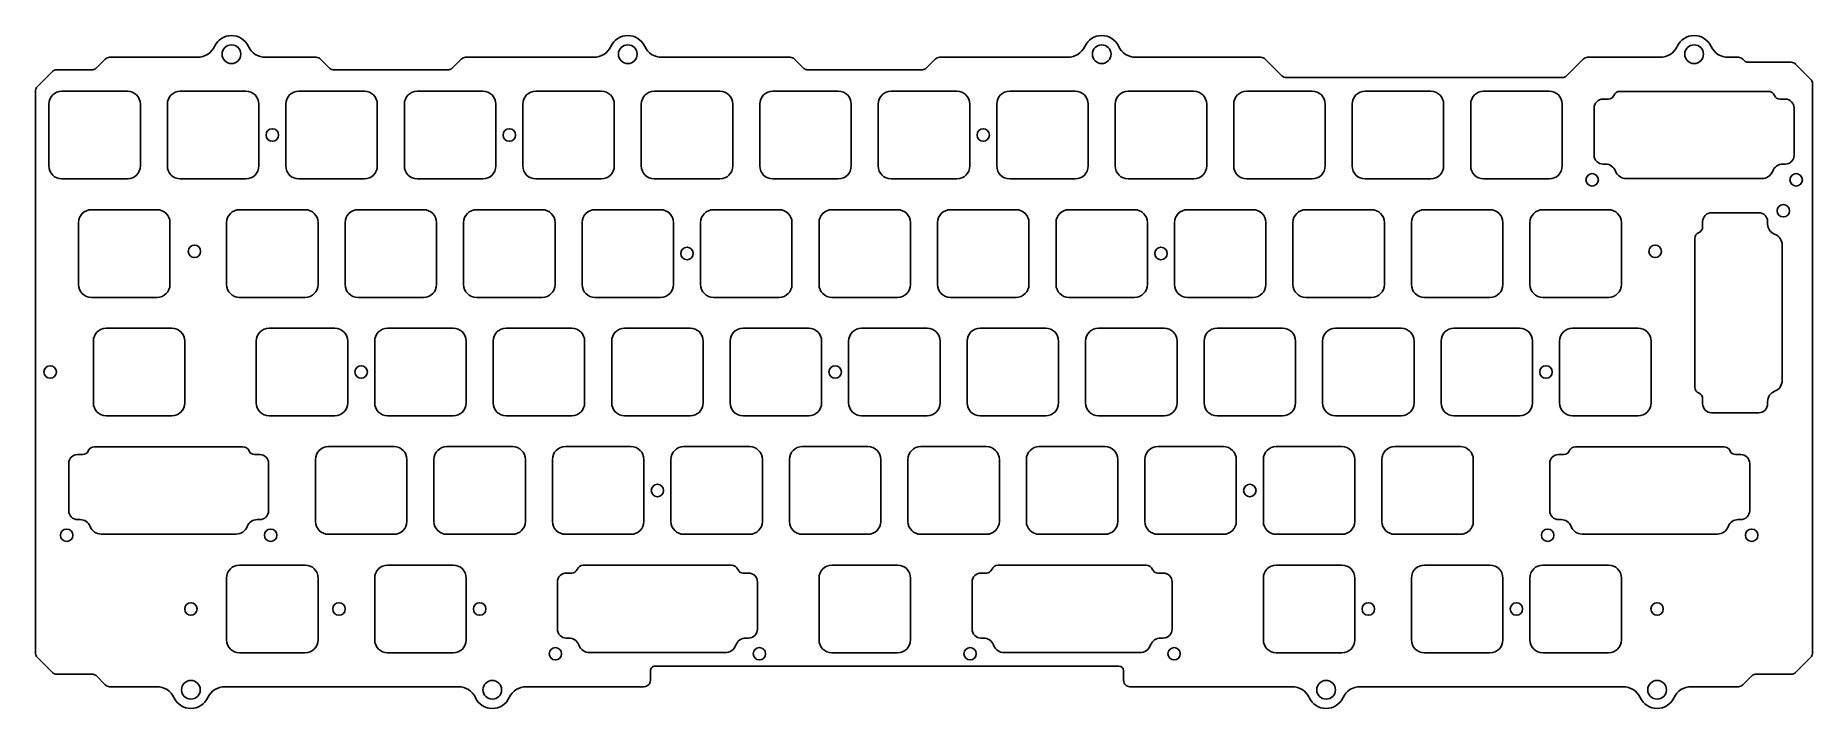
# Model space of a CAD drawing. Header units: millimetres. Extents: x -10 to 276, y -92 to 16.
import ezdxf

# ---------------------------------------------------------------- set-up
doc = ezdxf.new("R2010")
doc.units = ezdxf.units.MM
doc.layers.add('BLACK', color=7, linetype='CONTINUOUS')
doc.layers.add('Edge.Cuts', color=53, linetype='CONTINUOUS')

msp = doc.modelspace()

# ---------------------------------------------------------------- linework, layer by layer
at = {"layer": 'BLACK', "linetype": 'Continuous'}
for p, q in [((1.70707, 12.20707), (0.219675, 10.719675)), ((16.54565, 12.5), (2.41425, 12.5)), ((16.54565, 12.500006), (16.54565, 12.5)), ((24.727173, 14.249998), (24.727178, 14.25)), ((35.6127, 12.5), (27.45435, 12.5)), ((37.807313, 10.71967), (36.31287, 12.214113)), ((58.932169, 12.20713), (57.44467, 10.71963)), ((80.255303, 12.5), (59.6393, 12.5)), ((88.452203, 14.250011), (88.452178, 14.25)), ((111.8105, 12.5), (91.1795, 12.5)), ((114.005381, 10.71958), (112.509711, 12.21525)), ((135.132, 12.207), (133.6447, 10.7197)), ((135.8393, 12.499973), (135.8393, 12.5)), ((156.455303, 12.5), (135.8393, 12.5)), ((164.652203, 14.250011), (164.652178, 14.25)), ((187.5192, 12.5), (167.3795, 12.5)), ((188.226207, 12.207107), (188.22622, 12.20712)), ((190.887675, 9.545666), (188.22622, 12.20712)), ((239.34888, 12.20722), (236.67843, 9.53677)), ((251.705303, 12.5), (240.047316, 12.5)), ((259.902203, 14.250011), (259.902178, 14.25)), ((264.2859, 12.5), (262.6295, 12.5)), ((264.992893, 12.207107), (264.992904, 12.207118)), ((265.272498, 11.927502), (264.992893, 12.207107)), ((272.7859, 11.7), (265.8108, 11.7)), ((-6.79289, 10.20711), (-9.207108, 7.792892)), ((-0.310656, 10.5), (-6.085793, 10.5)), ((-0.310656, 10.500007), (-0.310656, 10.5)), ((37.807308, 10.719665), (37.807313, 10.71967)), ((56.905217, 10.5), (38.3375, 10.5)), ((133.1143, 10.5), (114.5355, 10.5)), ((235.961602, 9.244), (191.6037, 9.244)), ((273.492904, 11.407118), (273.492893, 11.407107)), ((275.90705, 8.99295), (273.492893, 11.407107)), ((-9.5, 7.085789), (-9.5, -83.285787)), ((5.275, 7.05), (-5.275, 7.05)), ((24.325, 7.05), (13.775, 7.05)), ((43.375, 7.05), (32.825, 7.05)), ((62.425, 7.05), (51.875, 7.05)), ((81.475, 7.05), (70.925, 7.05)), ((100.525, 7.05), (89.975, 7.05)), ((119.575, 7.05), (109.025, 7.05)), ((138.625, 7.05), (128.075, 7.05)), ((157.675, 7.05), (147.125, 7.05)), ((176.725, 7.05), (166.175, 7.05)), ((195.775, 7.05), (185.225, 7.05)), ((214.825, 7.05), (204.275, 7.05)), ((233.875, 7.05), (223.325, 7.05)), ((276.2, -83.2858), (276.2, 8.2857)), ((-7.35, 4.975), (-7.35, -4.975)), ((7.35, 4.975), (7.35, -4.975)), ((11.7, 4.975), (11.7, -4.975)), ((26.4, 4.975), (26.4, -4.975)), ((30.75, 4.975), (30.75, -4.975)), ((45.45, 4.975), (45.45, -4.975)), ((49.8, 4.975), (49.8, -4.975)), ((64.5, 4.975), (64.5, -4.975)), ((68.85, 4.975), (68.85, -4.975)), ((83.55, 4.975), (83.55, -4.975)), ((87.9, 4.975), (87.9, -4.975)), ((102.6, 4.975), (102.6, -4.975)), ((106.95, 4.975), (106.95, -4.975)), ((121.65, 4.975), (121.65, -4.975)), ((126, 4.975), (126, -4.975)), ((140.7, 4.975), (140.7, -4.975)), ((145.05, 4.975), (145.05, -4.975)), ((159.75, 4.975), (159.75, -4.975)), ((164.1, 4.975), (164.1, -4.975)), ((178.8, 4.975), (178.8, -4.975)), ((183.15, 4.975), (183.15, -4.975)), ((197.85, 4.975), (197.85, -4.975)), ((202.2, 4.975), (202.2, -4.975)), ((216.9, 4.975), (216.9, -4.975)), ((221.25, 4.975), (221.25, -4.975)), ((235.95, 4.975), (235.95, -4.975)), ((5.275, -7.05), (-5.275, -7.05)), ((24.325, -7.05), (13.775, -7.05)), ((43.375, -7.05), (32.825, -7.05)), ((62.425, -7.05), (51.875, -7.05)), ((81.475, -7.05), (70.925, -7.05)), ((100.525, -7.05), (89.975, -7.05)), ((119.575, -7.05), (109.025, -7.05)), ((138.625, -7.05), (128.075, -7.05)), ((157.675, -7.05), (147.125, -7.05)), ((176.725, -7.05), (166.175, -7.05)), ((195.775, -7.05), (185.225, -7.05)), ((214.825, -7.05), (204.275, -7.05)), ((233.875, -7.05), (223.325, -7.05)), ((-2.587499, -14.074999), (-2.587499, -24.025001)), ((10.0375, -12), (-0.5125, -12)), ((12.1125, -14.075), (12.112501, -14.075)), ((12.112501, -14.075), (12.112501, -24.025)), ((21.225, -14.075), (21.225, -24.025)), ((33.85, -12), (23.3, -12)), ((35.925, -14.075), (35.925, -24.025)), ((40.275, -14.075), (40.275, -24.025)), ((52.9, -12), (42.35, -12)), ((54.975, -14.075), (54.975, -24.025)), ((59.325, -14.075), (59.325, -24.025)), ((71.95, -12), (61.4, -12)), ((74.025, -14.075), (74.025, -24.025)), ((78.375, -14.075), (78.375, -24.025)), ((91, -12), (80.45, -12)), ((93.075, -14.075), (93.075, -24.025)), ((97.425, -14.075), (97.425, -24.025)), ((110.05, -12), (99.5, -12)), ((112.125, -14.075), (112.125, -24.025)), ((116.475, -14.075), (116.475, -24.025)), ((129.1, -12), (118.55, -12)), ((131.175, -14.075), (131.175, -24.025)), ((135.525, -14.075), (135.525, -24.025)), ((148.15, -12), (137.6, -12)), ((150.225, -14.075), (150.225, -24.025)), ((154.575, -14.075), (154.575, -24.025)), ((167.2, -12), (156.65, -12)), ((169.275, -14.075), (169.275, -24.025)), ((173.625, -14.075), (173.625, -24.025)), ((186.25, -12), (175.7, -12)), ((188.325, -14.075), (188.325, -24.025)), ((192.675, -14.075), (192.675, -24.025)), ((205.3, -12), (194.75, -12)), ((207.375, -14.075), (207.375, -24.025)), ((211.725, -14.075), (211.725, -24.025)), ((224.35, -12), (213.8, -12)), ((226.425, -14.075), (226.425, -24.025)), ((230.775, -14.075), (230.775, -24.025)), ((243.4, -12), (232.85, -12)), ((245.475, -14.075), (245.475, -24.025)), ((10.0375, -26.1), (-0.5125, -26.1)), ((33.85, -26.1), (23.3, -26.1)), ((52.9, -26.1), (42.35, -26.1)), ((71.95, -26.1), (61.4, -26.1)), ((91, -26.1), (80.45, -26.1)), ((110.05, -26.1), (99.5, -26.1)), ((129.1, -26.1), (118.55, -26.1)), ((148.15, -26.1), (137.6, -26.1)), ((167.2, -26.1), (156.65, -26.1)), ((186.25, -26.1), (175.7, -26.1)), ((205.3, -26.1), (194.75, -26.1)), ((224.35, -26.1), (213.8, -26.1)), ((243.4, -26.1), (232.85, -26.1)), ((12.41875, -31.05), (1.868749, -31.05)), ((38.6125, -31.05), (28.0625, -31.05)), ((57.6625, -31.05), (47.1125, -31.05)), ((76.7125, -31.05), (66.1625, -31.05)), ((95.7625, -31.05), (85.2125, -31.05)), ((114.8125, -31.05), (104.2625, -31.05)), ((133.8625, -31.05), (123.3125, -31.05)), ((152.9125, -31.05), (142.3625, -31.05)), ((171.9625, -31.05), (161.4125, -31.05)), ((191.0125, -31.05), (180.4625, -31.05)), ((210.0625, -31.05), (199.5125, -31.05)), ((229.1125, -31.05), (218.5625, -31.05)), ((-0.20625, -33.125), (-0.20625, -43.075001)), ((14.49375, -33.125), (14.49375, -43.075)), ((25.9875, -33.125), (25.9875, -43.075)), ((40.6875, -33.125), (40.6875, -43.075)), ((45.0375, -33.125), (45.0375, -43.075)), ((59.7375, -33.125), (59.7375, -43.075)), ((64.0875, -33.125), (64.0875, -43.075)), ((78.7875, -33.125), (78.7875, -43.075)), ((83.1375, -33.125), (83.1375, -43.075)), ((97.8375, -33.125), (97.8375, -43.075)), ((102.1875, -33.125), (102.1875, -43.075)), ((116.8875, -33.125), (116.8875, -43.075)), ((121.2375, -33.125), (121.2375, -43.075)), ((135.9375, -33.125), (135.9375, -43.075)), ((140.2875, -33.125), (140.2875, -43.075)), ((154.9875, -33.125), (154.9875, -43.075)), ((159.3375, -33.125), (159.3375, -43.075)), ((174.0375, -33.125), (174.0375, -43.075)), ((178.3875, -33.125), (178.3875, -43.075)), ((193.0875, -33.125), (193.0875, -43.075)), ((197.4375, -33.125), (197.4375, -43.075)), ((212.1375, -33.125), (212.1375, -43.075)), ((216.4875, -33.125), (216.4875, -43.075)), ((231.1875, -33.125), (231.1875, -43.075)), ((12.41875, -45.15), (1.86875, -45.15)), ((38.6125, -45.15), (28.0625, -45.15)), ((57.6625, -45.15), (47.1125, -45.15)), ((76.7125, -45.15), (66.1625, -45.15)), ((95.7625, -45.15), (85.2125, -45.15)), ((114.8125, -45.15), (104.2625, -45.15)), ((133.8625, -45.15), (123.3125, -45.15)), ((152.9125, -45.15), (142.3625, -45.15)), ((171.9625, -45.15), (161.4125, -45.15)), ((191.0125, -45.15), (180.4625, -45.15)), ((210.0625, -45.15), (199.5125, -45.15)), ((229.1125, -45.15), (218.5625, -45.15)), ((48.1375, -50.1), (37.5875, -50.1)), ((67.1875, -50.1), (56.6375, -50.1)), ((86.2375, -50.1), (75.6875, -50.1)), ((105.2875, -50.1), (94.7375, -50.1)), ((124.3375, -50.1), (113.7875, -50.1)), ((143.3875, -50.1), (132.8375, -50.1)), ((162.4375, -50.1), (151.8875, -50.1)), ((181.4875, -50.1), (170.9375, -50.1)), ((200.5375, -50.1), (189.9875, -50.1)), ((219.5875, -50.1), (209.0375, -50.1)), ((35.5125, -52.175), (35.5125, -62.125)), ((50.2125, -52.175), (50.2125, -62.125)), ((54.5625, -52.175), (54.5625, -62.125)), ((69.2625, -52.175), (69.2625, -62.125)), ((73.6125, -52.175), (73.6125, -62.125)), ((88.3125, -52.175), (88.3125, -62.125)), ((92.6625, -52.175), (92.6625, -62.125)), ((107.3625, -52.175), (107.3625, -62.125)), ((111.7125, -52.175), (111.7125, -62.125)), ((126.4125, -52.175), (126.4125, -62.125)), ((130.7625, -52.175), (130.7625, -62.125)), ((145.4625, -52.175), (145.4625, -62.125)), ((149.8125, -52.175), (149.8125, -62.125)), ((164.5125, -52.175), (164.5125, -62.125)), ((168.8625, -52.175), (168.8625, -62.125)), ((183.5625, -52.175), (183.5625, -62.125)), ((187.9125, -52.175), (187.9125, -62.125)), ((202.6125, -52.175), (202.6125, -62.125)), ((206.9625, -52.175), (206.9625, -62.125)), ((221.6625, -52.175), (221.6625, -62.125)), ((48.1375, -64.2), (37.5875, -64.2)), ((67.1875, -64.2), (56.6375, -64.2)), ((86.2375, -64.2), (75.6875, -64.2)), ((105.2875, -64.2), (94.7375, -64.2)), ((124.3375, -64.2), (113.7875, -64.2)), ((143.3875, -64.2), (132.8375, -64.2)), ((162.4375, -64.2), (151.8875, -64.2)), ((181.4875, -64.2), (170.9375, -64.2)), ((200.5375, -64.2), (189.9875, -64.2)), ((219.5875, -64.2), (209.0375, -64.2)), ((-9.207107, -83.992893), (-6.792892, -86.407108)), ((90.10625, -85.394), (164.6873, -85.394)), ((273.493, -86.407), (275.907107, -83.992893)), ((275.907103, -83.992889), (275.907107, -83.992893)), ((-6.085789, -86.7), (-0.310649, -86.7)), ((0.221965, -86.921965), (1.710997, -88.410997)), ((89.35625, -87.6999), (89.35625, -86.144)), ((165.4375, -86.1441), (165.4375, -87.685829)), ((264.993, -88.407), (266.48045, -86.91955)), ((267.018814, -86.7), (272.7857, -86.7)), ((272.7857, -86.699973), (272.7857, -86.7)), ((2.41415, -88.7), (10.02377, -88.7)), ((12.750943, -90.450002), (12.750947, -90.45)), ((20.93246, -88.7), (58.4893, -88.7)), ((61.216359, -90.449989), (61.216334, -90.45)), ((69.397868, -88.699958), (69.3978, -88.699958)), ((69.3978, -88.7), (88.3562, -88.7)), ((88.3562, -88.69995), (88.3562, -88.7)), ((166.4375, -88.7), (192.5455, -88.7)), ((195.272822, -90.45), (195.272797, -90.450011)), ((203.468482, -88.7), (245.7675, -88.7)), ((248.494697, -90.45), (248.494693, -90.450002)), ((256.681777, -88.7), (256.681777, -88.700046)), ((256.681777, -88.7), (264.2857, -88.7)), ((264.2857, -88.699973), (264.2857, -88.7))]:
    msp.add_line(p, q, dxfattribs=at)
at = {"layer": 'BLACK'}
for centre, radius in [((22, 13), 1.5), ((85.725, 13), 1.5), ((161.925, 13), 1.5), ((257.175, 13), 1.5), ((28.575, 0), 1), ((66.675, 0), 1), ((142.875, 0), 1), ((16.04875, -18.7), 1), ((95.25, -19.05), 1), ((171.45, -19.05), 1), ((250.9012, -18.7), 1), ((-7.14375, -38.1), 1), ((42.8625, -38.1), 1), ((119.0625, -38.1), 1), ((90.4875, -57.15), 1), ((185.7375, -57.15), 1), ((15.478125, -89.2), 1.5), ((63.943512, -89.2), 1.5), ((198, -89.2), 1.5), ((251.221875, -89.2), 1.5)]:
    msp.add_circle(centre, radius, dxfattribs=at)
for centre, radius, start, end in [((22, 13), 3, 24.62431858, 155.37568142), ((85.725, 13), 3, 24.62431858, 155.37568142), ((161.925, 13), 3, 24.62431858, 155.37568142), ((257.175, 13), 3, 24.62431858, 155.37568142), ((2.41426, 11.49988), 1.000118, 90.00057289, 135), ((16.54565, 15.5), 2.999995, 270, 335.37563367), ((27.45435, 15.5), 3, 204.62436126, 270), ((35.6127, 11.4997), 1.0003, 45.57687404, 90), ((59.6392, 11.5001), 0.999892, 89.99426985, 135.00004052), ((80.2706, 15.5), 3.00004, 269.70785135, 335.37603156), ((91.1795, 15.5002), 3.0002, 204.62665283, 270), ((111.8105, 11.4992), 1.0008, 45.68168211, 90), ((135.8392, 11.4998), 1.000132, 89.99427141, 135), ((156.4706, 15.5), 3.00004, 269.70785135, 335.37603156), ((167.3795, 15.5002), 3.0002, 204.62665283, 270), ((187.5192, 11.5002), 0.9998, 44.99594772, 90), ((240.0559, 11.5002), 0.999877, 90.49191327, 135), ((251.7206, 15.5), 3.00004, 269.70785135, 335.37603156), ((262.6295, 15.5002), 3.0002, 204.62665283, 270), ((264.2859, 11.5003), 0.9997, 44.99246227, 90), ((265.8109, 12.4508), 0.7508, 224.18495142, 269.9923687), ((272.7859, 10.7003), 0.9997, 44.99246227, 90), ((-6.085792, 9.500012), 0.999988, 90.0000573, 135), ((-0.310652, 11.250004), 0.749997, 269.99969442, 314.99989196), ((38.3375, 11.2496), 0.7496, 224.98611014, 270), ((56.9143, 11.2501), 0.750127, 269.30623633, 314.99459902), ((114.5354, 11.2495), 0.7495, 224.99464848, 270.00764453), ((133.1143, 11.25), 0.750028, 270, 315.0054017), ((191.6038, 10.2448), 1.0008, 224.31216419, 269.994275), ((235.9715, 10.2438), 0.999821, 269.43279146, 314.99594785), ((275.1997, 8.2857), 1.000273, 0, 44.99594968), ((-8.500006, 7.085789), 0.999994, 134.99995949, 180), ((-5.275001, 4.975001), 2.074999, 89.99997239, 180.00002761), ((5.275, 4.975), 2.075, 0, 90), ((13.775, 4.975), 2.075, 90, 180), ((24.325, 4.975), 2.075, 0, 90), ((32.825, 4.975), 2.075, 90, 180), ((43.375, 4.975), 2.075, 0, 90), ((51.875, 4.975), 2.075, 90, 180), ((62.425, 4.975), 2.075, 0, 90), ((70.925, 4.975), 2.075, 90, 180), ((81.475, 4.975), 2.075, 0, 90), ((89.975, 4.975), 2.075, 90, 180), ((100.525, 4.975), 2.075, 0, 90), ((109.025, 4.975), 2.075, 90, 180), ((119.575, 4.975), 2.075, 0, 90), ((128.075, 4.975), 2.075, 90, 180), ((138.625, 4.975), 2.075, 0, 90), ((147.125, 4.975), 2.075, 90, 180), ((157.675, 4.975), 2.075, 0, 90), ((166.175, 4.975), 2.075, 90, 180), ((176.725, 4.975), 2.075, 0, 90), ((185.225, 4.975), 2.075, 90, 180), ((195.775, 4.975), 2.075, 0, 90), ((204.275, 4.975), 2.075, 90, 180), ((214.825, 4.975), 2.075, 0, 90), ((223.325, 4.975), 2.075, 90, 180), ((233.875, 4.975), 2.075, 0, 90), ((-5.275001, -4.975001), 2.074999, 179.99997239, 270.00002761), ((5.275, -4.975), 2.075, 270, 0), ((13.775, -4.975), 2.075, 180, 270), ((24.325, -4.975), 2.075, 270, 0), ((32.825, -4.975), 2.075, 180, 270), ((43.375, -4.975), 2.075, 270, 0), ((51.875, -4.975), 2.075, 180, 270), ((62.425, -4.975), 2.075, 270, 0), ((70.925, -4.975), 2.075, 180, 270), ((81.475, -4.975), 2.075, 270, 0), ((89.975, -4.975), 2.075, 180, 270), ((100.525, -4.975), 2.075, 270, 0), ((109.025, -4.975), 2.075, 180, 270), ((119.575, -4.975), 2.075, 270, 0), ((128.075, -4.975), 2.075, 180, 270), ((138.625, -4.975), 2.075, 270, 0), ((147.125, -4.975), 2.075, 180, 270), ((157.675, -4.975), 2.075, 270, 0), ((166.175, -4.975), 2.075, 180, 270), ((176.725, -4.975), 2.075, 270, 0), ((185.225, -4.975), 2.075, 180, 270), ((195.775, -4.975), 2.075, 270, 0), ((204.275, -4.975), 2.075, 180, 270), ((214.825, -4.975), 2.075, 270, 0), ((223.325, -4.975), 2.075, 180, 270), ((233.875, -4.975), 2.075, 270, 0), ((-0.5125, -14.074999), 2.074999, 90, 180), ((10.0375, -14.075), 2.075, 0, 90), ((23.3, -14.075), 2.075, 90, 180), ((33.85, -14.075), 2.075, 0, 90), ((42.35, -14.075), 2.075, 90, 180), ((52.9, -14.075), 2.075, 0, 90), ((61.4, -14.075), 2.075, 90, 180), ((71.95, -14.075), 2.075, 0, 90), ((80.45, -14.075), 2.075, 90, 180), ((91, -14.075), 2.075, 0, 90), ((99.5, -14.075), 2.075, 90, 180), ((110.05, -14.075), 2.075, 0, 90), ((118.55, -14.075), 2.075, 90, 180), ((129.1, -14.075), 2.075, 0, 90), ((137.6, -14.075), 2.075, 90, 180), ((148.15, -14.075), 2.075, 0, 90), ((156.65, -14.075), 2.075, 90, 180), ((167.2, -14.075), 2.075, 0, 90), ((175.7, -14.075), 2.075, 90, 180), ((186.25, -14.075), 2.075, 0, 90), ((194.75, -14.075), 2.075, 90, 180), ((205.3, -14.075), 2.075, 0, 90), ((213.8, -14.075), 2.075, 90, 180), ((224.35, -14.075), 2.075, 0, 90), ((232.85, -14.075), 2.075, 90, 180), ((243.4, -14.075), 2.075, 0, 90), ((-0.5125, -24.025001), 2.074999, 180, 270), ((10.0375, -24.025), 2.075001, 270, 0), ((23.3, -24.025), 2.075, 180, 270), ((33.85, -24.025), 2.075, 270, 0), ((42.35, -24.025), 2.075, 180, 270), ((52.9, -24.025), 2.075, 270, 0), ((61.4, -24.025), 2.075, 180, 270), ((71.95, -24.025), 2.075, 270, 0), ((80.45, -24.025), 2.075, 180, 270), ((91, -24.025), 2.075, 270, 0), ((99.5, -24.025), 2.075, 180, 270), ((110.05, -24.025), 2.075, 270, 0), ((118.55, -24.025), 2.075, 180, 270), ((129.1, -24.025), 2.075, 270, 0), ((137.6, -24.025), 2.075, 180, 270), ((148.15, -24.025), 2.075, 270, 0), ((156.65, -24.025), 2.075, 180, 270), ((167.2, -24.025), 2.075, 270, 0), ((175.7, -24.025), 2.075, 180, 270), ((186.25, -24.025), 2.075, 270, 0), ((194.75, -24.025), 2.075, 180, 270), ((205.3, -24.025), 2.075, 270, 0), ((213.8, -24.025), 2.075, 180, 270), ((224.35, -24.025), 2.075, 270, 0), ((232.85, -24.025), 2.075, 180, 270), ((243.4, -24.025), 2.075, 270, 0), ((1.868754, -33.125004), 2.075004, 90.00013806, 179.99988955), ((12.41875, -33.125), 2.075, 0, 90), ((28.0625, -33.125), 2.075, 90, 180), ((38.6125, -33.125), 2.075, 0, 90), ((47.1125, -33.125), 2.075, 90, 180), ((57.6625, -33.125), 2.075, 0, 90), ((66.1625, -33.125), 2.075, 90, 180), ((76.7125, -33.125), 2.075, 0, 90), ((85.2125, -33.125), 2.075, 90, 180), ((95.7625, -33.125), 2.075, 0, 90), ((104.2625, -33.125), 2.075, 90, 180), ((114.8125, -33.125), 2.075, 0, 90), ((123.3125, -33.125), 2.075, 90, 180), ((133.8625, -33.125), 2.075, 0, 90), ((142.3625, -33.125), 2.075, 90, 180), ((152.9125, -33.125), 2.075, 0, 90), ((161.4125, -33.125), 2.075, 90, 180), ((171.9625, -33.125), 2.075, 0, 90), ((180.4625, -33.125), 2.075, 90, 180), ((191.0125, -33.125), 2.075, 0, 90), ((199.5125, -33.125), 2.075, 90, 180), ((210.0625, -33.125), 2.075, 0, 90), ((218.5625, -33.125), 2.075, 90, 180), ((229.1125, -33.125), 2.075, 0, 90), ((1.868752, -43.074998), 2.075002, 180.00008284, 269.99994478), ((12.41875, -43.075), 2.075, 270, 0), ((28.0625, -43.075), 2.075, 180, 270), ((38.6125, -43.075), 2.075, 270, 0), ((47.1125, -43.075), 2.075, 180, 270), ((57.6625, -43.075), 2.075, 270, 0), ((66.1625, -43.075), 2.075, 180, 270), ((76.7125, -43.075), 2.075, 270, 0), ((85.2125, -43.075), 2.075, 180, 270), ((95.7625, -43.075), 2.075, 270, 0), ((104.2625, -43.075), 2.075, 180, 270), ((114.8125, -43.075), 2.075, 270, 0), ((123.3125, -43.075), 2.075, 180, 270), ((133.8625, -43.075), 2.075, 270, 0), ((142.3625, -43.075), 2.075, 180, 270), ((152.9125, -43.075), 2.075, 270, 0), ((161.4125, -43.075), 2.075, 180, 270), ((171.9625, -43.075), 2.075, 270, 0), ((180.4625, -43.075), 2.075, 180, 270), ((191.0125, -43.075), 2.075, 270, 0), ((199.5125, -43.075), 2.075, 180, 270), ((210.0625, -43.075), 2.075, 270, 0), ((218.5625, -43.075), 2.075, 180, 270), ((229.1125, -43.075), 2.075, 270, 0), ((37.5875, -52.175), 2.075, 90, 180), ((48.1375, -52.175), 2.075, 0, 90), ((56.6375, -52.175), 2.075, 90, 180), ((67.1875, -52.175), 2.075, 0, 90), ((75.6875, -52.175), 2.075, 90, 180), ((86.2375, -52.175), 2.075, 0, 90), ((94.7375, -52.175), 2.075, 90, 180), ((105.2875, -52.175), 2.075, 0, 90), ((113.7875, -52.175), 2.075, 90, 180), ((124.3375, -52.175), 2.075, 0, 90), ((132.8375, -52.175), 2.075, 90, 180), ((143.3875, -52.175), 2.075, 0, 90), ((151.8875, -52.175), 2.075, 90, 180), ((162.4375, -52.175), 2.075, 0, 90), ((170.9375, -52.175), 2.075, 90, 180), ((181.4875, -52.175), 2.075, 0, 90), ((189.9875, -52.175), 2.075, 90, 180), ((200.5375, -52.175), 2.075, 0, 90), ((209.0375, -52.175), 2.075, 90, 180), ((219.5875, -52.175), 2.075, 0, 90), ((37.5875, -62.125), 2.075, 180, 270), ((48.1375, -62.125), 2.075, 270, 0), ((56.6375, -62.125), 2.075, 180, 270), ((67.1875, -62.125), 2.075, 270, 0), ((75.6875, -62.125), 2.075, 180, 270), ((86.2375, -62.125), 2.075, 270, 0), ((94.7375, -62.125), 2.075, 180, 270), ((105.2875, -62.125), 2.075, 270, 0), ((113.7875, -62.125), 2.075, 180, 270), ((124.3375, -62.125), 2.075, 270, 0), ((132.8375, -62.125), 2.075, 180, 270), ((143.3875, -62.125), 2.075, 270, 0), ((151.8875, -62.125), 2.075, 180, 270), ((162.4375, -62.125), 2.075, 270, 0), ((170.9375, -62.125), 2.075, 180, 270), ((181.4875, -62.125), 2.075, 270, 0), ((189.9875, -62.125), 2.075, 180, 270), ((200.5375, -62.125), 2.075, 270, 0), ((209.0375, -62.125), 2.075, 180, 270), ((219.5875, -62.125), 2.075, 270, 0), ((-8.500001, -83.285787), 0.999999, 180, 225), ((90.1062, -86.144), 0.74995, 89.99618028, 180), ((164.6873, -86.1442), 0.7502, 0.0076374, 90), ((275.2001, -83.2858), 0.9999, 314.99651548, 0), ((-6.085789, -85.700006), 0.999994, 224.99995949, 270), ((-0.310649, -87.449996), 0.749996, 44.75242902, 90), ((2.41415, -87.70011), 0.99989, 225.31337242, 270), ((88.3563, -87.7), 0.99995, 269.99427014, 0.00572986), ((166.4376, -87.6998), 1.0002, 179.19965276, 269.99427157), ((264.2858, -87.6998), 1.000132, 269.99427141, 315), ((267.0107, -87.4498), 0.749887, 89.37999492, 135), ((272.7858, -85.6998), 1.000132, 269.99427141, 315), ((10.02377, -91.69999), 2.99999, 24.62415003, 90), ((15.478125, -89.2), 3, 204.62431858, 335.37568142), ((20.93245, -91.69995), 2.999951, 89.99980901, 155.37630283), ((58.4893, -91.6998), 2.9998, 24.62198404, 90), ((63.943512, -89.2), 3, 204.62431858, 335.37568142), ((69.3979, -91.6999), 2.999987, 90.0019099, 155.37767225), ((69.3978, -91.6999), 2.999896, 89.99870127, 155.37687651), ((192.5455, -91.7002), 3.0002, 24.62665283, 90), ((198, -89.2), 3, 204.62431858, 335.37568142), ((203.4542, -91.6997), 2.999733, 89.72720867, 155.37964889), ((245.7675, -91.7), 3, 24.62416449, 90), ((251.221875, -89.2), 3, 204.62431858, 335.37568142), ((256.6762, -91.7001), 3.000013, 89.89348919, 155.37369856)]:
    msp.add_arc(centre, radius, start, end, dxfattribs=at)
at = {"layer": 'Edge.Cuts', "linetype": 'CONTINUOUS'}
for p, q in [((242.52436, 5.77544), (243.38997, 5.77544)), ((245.24718, 7.0276), (269.10242, 7.0276)), ((270.95963, 5.77544), (271.82524, 5.77544)), ((241.09936, -3.25044), (241.09936, 4.35044)), ((273.25024, 4.35044), (273.25024, -3.25044)), ((242.9284, -4.67544), (242.52436, -4.67544)), ((271.82524, -4.67544), (271.4212, -4.67544)), ((268.0503, -7.01191), (246.2993, -7.01191)), ((258.54331, -14.79037), (258.54331, -13.92476)), ((259.96831, -12.49976), (267.56919, -12.49976)), ((268.99419, -13.92476), (268.99419, -14.3288)), ((257.29115, -40.50282), (257.29115, -16.64758)), ((271.33066, -17.6997), (271.33066, -39.4507)), ((248.16875, -31.05), (237.618749, -31.05)), ((235.54375, -33.125), (235.54375, -43.075001)), ((250.24375, -33.125), (250.24375, -43.075)), ((258.54331, -43.22564), (258.54331, -42.36003)), ((268.99419, -42.8216), (268.99419, -43.22564)), ((248.16875, -45.15), (237.61875, -45.15)), ((267.56919, -44.65064), (259.96831, -44.65064)), ((-2.74439, -51.37456), (-1.87878, -51.37456)), ((-0.02157, -50.1224), (23.83367, -50.1224)), ((25.69088, -51.37456), (26.55649, -51.37456)), ((235.38061, -51.37456), (236.24622, -51.37456)), ((238.10343, -50.1224), (261.95867, -50.1224)), ((263.81588, -51.37456), (264.68149, -51.37456)), ((-4.16939, -60.40044), (-4.16939, -52.79956)), ((27.98149, -52.79956), (27.98149, -60.40044)), ((233.95561, -60.40044), (233.95561, -52.79956)), ((266.10649, -52.79956), (266.10649, -60.40044)), ((-2.34035, -61.82544), (-2.74439, -61.82544)), ((26.55649, -61.82544), (26.15245, -61.82544)), ((235.78465, -61.82544), (235.38061, -61.82544)), ((264.68149, -61.82544), (264.27745, -61.82544)), ((22.78155, -64.16191), (1.03055, -64.16191)), ((260.90655, -64.16191), (239.15555, -64.16191)), ((21.225, -71.225), (21.225, -81.175001)), ((21.225, -71.225), (21.225, -81.175001)), ((33.85, -69.15), (23.299999, -69.15)), ((33.85, -69.15), (23.299999, -69.15)), ((35.925, -71.225), (35.925, -81.175)), ((35.925, -71.225), (35.925, -81.175)), ((45.0375, -71.225), (45.0375, -81.175001)), ((45.0375, -71.225), (45.0375, -81.175001)), ((57.6625, -69.15), (47.112499, -69.15)), ((57.6625, -69.15), (47.112499, -69.15)), ((59.7375, -71.225), (59.7375, -81.175)), ((59.7375, -71.225), (59.7375, -81.175)), ((75.83686, -70.42456), (76.70247, -70.42456)), ((75.849012, -70.42456), (76.702575, -70.42456)), ((76.702575, -70.424548), (76.702575, -70.42456)), ((78.55968, -69.1724), (102.41492, -69.1724)), ((78.559875, -69.172411), (78.559875, -69.1724)), ((78.559875, -69.1724), (102.415075, -69.1724)), ((104.27213, -70.42456), (105.13774, -70.42456)), ((104.272275, -70.42456), (105.137875, -70.42456)), ((116.475, -71.225), (116.475, -81.175001)), ((116.475, -71.225), (116.475, -81.175001)), ((129.1, -69.15), (118.549999, -69.15)), ((129.1, -69.15), (118.549999, -69.15)), ((131.175, -71.225), (131.175, -81.175)), ((131.175, -71.225), (131.175, -81.175)), ((142.51186, -70.42456), (143.37747, -70.42456)), ((142.524012, -70.42456), (143.377575, -70.42456)), ((143.377575, -70.424548), (143.377575, -70.42456)), ((145.23468, -69.1724), (169.08992, -69.1724)), ((145.234875, -69.172411), (145.234875, -69.1724)), ((145.234875, -69.1724), (169.090075, -69.1724)), ((170.94713, -70.42456), (171.81274, -70.42456)), ((170.947275, -70.42456), (171.812875, -70.42456)), ((187.9125, -71.225), (187.9125, -81.175001)), ((187.9125, -71.225), (187.9125, -81.175001)), ((200.5375, -69.15), (189.987499, -69.15)), ((200.5375, -69.15), (189.987499, -69.15)), ((202.6125, -71.225), (202.6125, -81.175)), ((202.6125, -71.225), (202.6125, -81.175)), ((211.725, -71.225), (211.725, -81.175001)), ((211.725, -71.225), (211.725, -81.175001)), ((224.35, -69.15), (213.799999, -69.15)), ((224.35, -69.15), (213.799999, -69.15)), ((226.425, -71.225), (226.425, -81.175)), ((226.425, -71.225), (226.425, -81.175)), ((230.775, -71.225), (230.775, -81.175001)), ((230.775, -71.225), (230.775, -81.175001)), ((243.4, -69.15), (232.849999, -69.15)), ((243.4, -69.15), (232.849999, -69.15)), ((245.475, -71.225), (245.475, -81.175)), ((245.475, -71.225), (245.475, -81.175)), ((74.41186, -79.45044), (74.41186, -71.84956)), ((74.411985, -79.45044), (74.411985, -71.8497)), ((106.56274, -71.84956), (106.56274, -79.45044)), ((106.562865, -71.84956), (106.562865, -79.4504)), ((141.08686, -79.45044), (141.08686, -71.84956)), ((141.086985, -79.45044), (141.086985, -71.8497)), ((173.23774, -71.84956), (173.23774, -79.45044)), ((173.237865, -71.84956), (173.237865, -79.4504)), ((76.2409, -80.87544), (75.83686, -80.87544)), ((76.241075, -80.87544), (75.836975, -80.87544)), ((105.13774, -80.87544), (104.7337, -80.87544)), ((105.125958, -80.87544), (104.733825, -80.87544)), ((142.9159, -80.87544), (142.51186, -80.87544)), ((142.916075, -80.87544), (142.511975, -80.87544)), ((171.81274, -80.87544), (171.4087, -80.87544)), ((171.800958, -80.87544), (171.408825, -80.87544)), ((33.85, -83.25), (23.3, -83.25)), ((33.85, -83.25), (23.3, -83.25)), ((57.6625, -83.25), (47.1125, -83.25)), ((57.6625, -83.25), (47.1125, -83.25)), ((101.3628, -83.21191), (79.6118, -83.21191)), ((101.362925, -83.21191), (79.612075, -83.21191)), ((129.1, -83.25), (118.55, -83.25)), ((129.1, -83.25), (118.55, -83.25)), ((168.0378, -83.21191), (146.2868, -83.21191)), ((168.037925, -83.21191), (146.287075, -83.21191)), ((200.5375, -83.25), (189.9875, -83.25)), ((200.5375, -83.25), (189.9875, -83.25)), ((224.35, -83.25), (213.8, -83.25)), ((224.35, -83.25), (213.8, -83.25)), ((243.4, -83.25), (232.85, -83.25)), ((243.4, -83.25), (232.85, -83.25))]:
    msp.add_line(p, q, dxfattribs=at)
at = {"layer": 'Edge.Cuts'}
for centre in [(240.775, -7.2), (273.575, -7.2), (271.51875, -12.175), (233.3625, -38.1), (-4.49375, -64.35), (28.30625, -64.35), (233.63125, -64.35), (266.43125, -64.35), (15.478125, -76.2), (39.290625, -76.2), (61.9125, -76.2), (204.7875, -76.2), (228.6, -76.2), (251.221875, -76.2), (74.0875, -83.4), (106.8875, -83.4), (140.7625, -83.4), (173.5625, -83.4)]:
    msp.add_circle(centre, 1, dxfattribs=at)
for centre, radius, start, end in [((242.52436, 4.35044), 1.425, 90, 180), ((243.38997, 6.70385), 0.928411, -90, -22.02270195), ((245.2472, 5.9526), 1.075006, 90.00106597, 157.97610066), ((269.1024, 5.9526), 1.075, 22.02389934, 89.99893403), ((270.9596, 6.7039), 0.92846, -157.97374324, -89.99814868), ((271.82524, 4.35044), 1.425, 0, 90), ((242.52436, -3.25044), 1.425, -180, -90), ((242.92841, -6.40037), 1.72493, 20.54597615, 90.00033216), ((271.4212, -6.4004), 1.724938, 90, 159.45340178), ((271.8252, -3.2504), 1.42504, -89.99839174, -0.00160826), ((246.29931, -5.13696), 1.87495, -159.45407657, -90.00030559), ((268.0503, -5.137), 1.874943, -90, -20.54506499), ((259.96831, -13.92476), 1.425, 90, 180), ((267.56915, -13.9248), 1.42504, 0.00160826, 89.99839174), ((258.36615, -16.6476), 1.075, 112.02389934, 179.99893403), ((257.61485, -14.7904), 0.92846, -67.97374324, 0.00185132), ((270.71915, -14.3288), 1.724938, -180, -110.54659822), ((269.45575, -17.6997), 1.874943, 0, 69.45493501), ((237.6188, -33.125), 2.07505, 90.00140823, 180), ((248.1688, -33.125), 2.075, 0, 90.00138062), ((269.45571, -39.45069), 1.87495, -69.45407657, -0.00030559), ((258.36615, -40.5028), 1.075006, -179.99893403, -112.02389934), ((257.6149, -42.36003), 0.928411, 0, 67.97729805), ((270.71912, -42.82159), 1.72493, -249.45402385, -179.99966784), ((237.6188, -43.075), 2.075, -179.99997239, -90.00138062), ((248.1688, -43.075), 2.07495, -90.00138062, 0), ((259.96831, -43.22564), 1.425, -180, -90), ((267.56919, -43.22564), 1.425, -90, 0), ((-2.74439, -52.79956), 1.425, 90, 180), ((-1.87878, -50.44615), 0.928411, -90, -22.02270195), ((-0.02155, -51.1974), 1.075006, 90.00106597, 157.97610066), ((23.83365, -51.1974), 1.075, 22.02389934, 89.99893403), ((25.69085, -50.4461), 0.92846, -157.97374324, -89.99814868), ((26.55649, -52.79956), 1.425, 0, 90), ((235.38061, -52.79956), 1.425, 90, 180), ((236.24622, -50.44615), 0.928411, -90, -22.02270195), ((238.10345, -51.1974), 1.075006, 90.00106597, 157.97610066), ((261.95865, -51.1974), 1.075, 22.02389934, 89.99893403), ((263.81585, -50.4461), 0.92846, -157.97374324, -89.99814868), ((264.68149, -52.79956), 1.425, 0, 90), ((-2.74439, -60.40044), 1.425, -180, -90), ((-2.34034, -63.55037), 1.72493, 20.54597615, 90.00033216), ((26.15245, -63.5504), 1.724938, 90, 159.45340178), ((26.55645, -60.4004), 1.42504, -89.99839174, -0.00160826), ((235.38061, -60.40044), 1.425, -180, -90), ((235.78466, -63.55037), 1.72493, 20.54597615, 90.00033216), ((264.27745, -63.5504), 1.724938, 90, 159.45340178), ((264.68145, -60.4004), 1.42504, -89.99839174, -0.00160826), ((1.03056, -62.28696), 1.87495, -159.45407657, -90.00030559), ((22.78155, -62.287), 1.874943, -90, -20.54506499), ((239.15556, -62.28696), 1.87495, -159.45407657, -90.00030559), ((260.90655, -62.287), 1.874943, -90, -20.54506499), ((23.3, -71.225), 2.075, 90.00002761, 180), ((23.3, -71.225), 2.075, 90.00002761, 180), ((33.85, -71.225), 2.075, 0, 90), ((33.85, -71.225), 2.075, 0, 90), ((47.1125, -71.225), 2.075, 90.00002761, 180), ((47.1125, -71.225), 2.075, 90.00002761, 180), ((57.6625, -71.225), 2.075, 0, 90), ((57.6625, -71.225), 2.075, 0, 90), ((75.83686, -71.84956), 1.425, 90, 180), ((75.8371, -71.8496), 1.425115, -270.47891951, -179.99597957), ((76.70247, -69.49615), 0.928411, -90, -22.02270195), ((76.7026, -69.4962), 0.928388, -90.00154288, -22.01995704), ((78.5597, -70.2474), 1.075006, 90.00106597, 157.97610066), ((78.5598, -70.2474), 1.074983, 89.99600256, 157.97560099), ((102.4149, -70.2474), 1.075, 22.02389934, 89.99893403), ((102.415, -70.2474), 1.075, 22.02339581, 89.99600262), ((104.2721, -69.4961), 0.92846, -157.97374324, -89.99814868), ((104.2723, -69.4961), 0.92846, -157.97545325, -90.00154276), ((105.13774, -71.84956), 1.425, 0, 90), ((105.1379, -71.8495), 1.42494, -0.00241256, 90.00100523), ((118.55, -71.225), 2.075, 90.00002761, 180), ((118.55, -71.225), 2.075, 90.00002761, 180), ((129.1, -71.225), 2.075, 0, 90), ((129.1, -71.225), 2.075, 0, 90), ((142.51186, -71.84956), 1.425, 90, 180), ((142.5121, -71.8496), 1.425115, -270.47891951, -179.99597957), ((143.37747, -69.49615), 0.928411, -90, -22.02270195), ((143.3776, -69.4962), 0.928388, -90.00154288, -22.01995704), ((145.2347, -70.2474), 1.075006, 90.00106597, 157.97610066), ((145.2348, -70.2474), 1.074983, 89.99600256, 157.97560099), ((169.0899, -70.2474), 1.075, 22.02389934, 89.99893403), ((169.09, -70.2474), 1.075, 22.02339581, 89.99600262), ((170.9471, -69.4961), 0.92846, -157.97374324, -89.99814868), ((170.9473, -69.4961), 0.92846, -157.97545325, -90.00154276), ((171.81274, -71.84956), 1.425, 0, 90), ((171.8129, -71.8495), 1.42494, -0.00241256, 90.00100523), ((189.9875, -71.225), 2.075, 90.00002761, 180), ((189.9875, -71.225), 2.075, 90.00002761, 180), ((200.5375, -71.225), 2.075, 0, 90), ((200.5375, -71.225), 2.075, 0, 90), ((213.8, -71.225), 2.075, 90.00002761, 180), ((213.8, -71.225), 2.075, 90.00002761, 180), ((224.35, -71.225), 2.075, 0, 90), ((224.35, -71.225), 2.075, 0, 90), ((232.85, -71.225), 2.075, 90.00002761, 180), ((232.85, -71.225), 2.075, 90.00002761, 180), ((243.4, -71.225), 2.075, 0, 90), ((243.4, -71.225), 2.075, 0, 90), ((75.83686, -79.45044), 1.425, -180, -90), ((75.837, -79.4504), 1.42504, -179.99839174, -90.00100516), ((105.1377, -79.4504), 1.425165, -90.47210798, 0), ((105.1377, -79.4504), 1.42504, -89.99839174, -0.00160826), ((142.51186, -79.45044), 1.425, -180, -90), ((142.512, -79.4504), 1.42504, -179.99839174, -90.00100516), ((171.8127, -79.4504), 1.425165, -90.47210798, 0), ((171.8127, -79.4504), 1.42504, -89.99839174, -0.00160826), ((23.3, -81.175), 2.075, -179.99997239, -90), ((23.3, -81.175), 2.075, -179.99997239, -90), ((33.85, -81.175), 2.075, -90, 0), ((33.85, -81.175), 2.075, -90, 0), ((47.1125, -81.175), 2.075, -179.99997239, -90), ((47.1125, -81.175), 2.075, -179.99997239, -90), ((57.6625, -81.175), 2.075, -90, 0), ((57.6625, -81.175), 2.075, -90, 0), ((76.24091, -82.60037), 1.72493, 20.54597615, 90.00033216), ((76.2411, -82.6003), 1.72486, 20.54456057, 90.00083044), ((79.61181, -81.33696), 1.87495, -159.45407657, -90.00030559), ((79.612, -81.3369), 1.87501, -159.45305696, -89.99770818), ((101.3628, -81.337), 1.874943, -90, -20.54506499), ((101.3628, -81.3368), 1.87513, -89.99618055, -20.54944701), ((104.7337, -82.6004), 1.724938, 90, 159.45340178), ((104.7338, -82.6004), 1.724915, 89.99916959, 159.45311033), ((118.55, -81.175), 2.075, -179.99997239, -90), ((118.55, -81.175), 2.075, -179.99997239, -90), ((129.1, -81.175), 2.075, -90, 0), ((129.1, -81.175), 2.075, -90, 0), ((142.91591, -82.60037), 1.72493, 20.54597615, 90.00033216), ((142.9161, -82.6003), 1.72486, 20.54456057, 90.00083044), ((146.28681, -81.33696), 1.87495, -159.45407657, -90.00030559), ((146.287, -81.3369), 1.87501, -159.45305696, -89.99770818), ((168.0378, -81.337), 1.874943, -90, -20.54506499), ((168.0378, -81.3368), 1.87513, -89.99618055, -20.54944701), ((171.4087, -82.6004), 1.724938, 90, 159.45340178), ((171.4088, -82.6004), 1.724915, 89.99916959, 159.45311033), ((189.9875, -81.175), 2.075, -179.99997239, -90), ((189.9875, -81.175), 2.075, -179.99997239, -90), ((200.5375, -81.175), 2.075, -90, 0), ((200.5375, -81.175), 2.075, -90, 0), ((213.8, -81.175), 2.075, -179.99997239, -90), ((213.8, -81.175), 2.075, -179.99997239, -90), ((224.35, -81.175), 2.075, -90, 0), ((224.35, -81.175), 2.075, -90, 0), ((232.85, -81.175), 2.075, -179.99997239, -90), ((232.85, -81.175), 2.075, -179.99997239, -90), ((243.4, -81.175), 2.075, -90, 0), ((243.4, -81.175), 2.075, -90, 0)]:
    msp.add_arc(centre, radius, start, end, dxfattribs=at)

doc.saveas('drawing.dxf')
